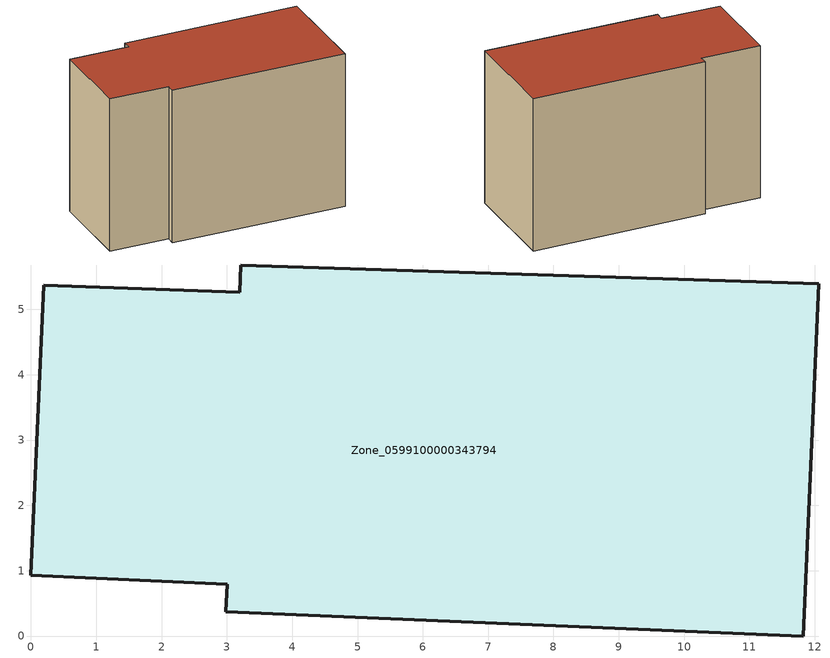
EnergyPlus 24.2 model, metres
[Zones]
Zone_0599100000343794
 floor ground (C_G): 12.06,5.39 11.82,0 2.99,0.37 3.01,0.79 0,0.93 0.19,5.37 3.2,5.26 3.22,5.68 z1.35
 wall outside (C_F): 3.2,5.26 0.19,5.37 0,0.93 3.01,0.79 2.99,0.37 11.82,0 12.06,5.39 3.22,5.68 3.2,5.26 z1.35:9.3
 roof outside (C_R): 12.06,5.39 3.22,5.68 3.2,5.26 0.19,5.37 0,0.93 3.01,0.79 2.99,0.37 11.82,0 z9.3
[BUILDING]
Pand.0599100000343794: North Axis=0; Terrain=City; Loads Convergence Tolerance Value=0.04; Temperature Convergence Tolerance Value=0.4; Solar Distribution=FullExterior; Maximum Number of Warmup Days=25; Minimum Number of Warmup Days=1
[Site:Location]
Rotterdam.The.Hague.AP_ZH_NLD Design_Conditions: Latitude=51.96; Longitude=4.45; Time Zone=1; Elevation=-4.5
[SITE:GROUNDTEMPERATURE:BUILDINGSURFACE]
18, 18, 18, 18, 18, 18, 18, 18, 18, 18, 18, 18
[MATERIAL] Thermal Absorptance=0.9; Solar Absorptance=0.7; Visible Absorptance=0.7
Name | Roughness | Thickness | Conductivity | Density | Specific Heat
G.TI.1992-2005 | MediumSmooth | 0.15 | 0.06 | 540 | 1210
F.TI.1992-2005 | Rough | 0.3 | 0.12 | 1920 | 840
R.TI.1992-2005 | MediumRough | 0.2 | 0.08 | 1500 | 1000
[CONSTRUCTION]
C_G: G.TI.1992-2005
C_F: F.TI.1992-2005
C_R: R.TI.1992-2005
[ZONE]
Zone_0599100000343794: Type=1; Multiplier=1; Ceiling Height=Autocalculate; Volume=Autocalculate; Floor Area=autocalculate; Part of Total Floor Area=Yes
[ZONEINFILTRATION:DESIGNFLOWRATE]
Infil_Zone_0599100000343794: Zone or ZoneList or Space or SpaceList=Zone_0599100000343794; Schedule=AlwaysOn; Design Flow Rate Calculation Method=Flow/Area; Flow Rate per Floor Area=0.0015; Constant Term Coefficient=1; Temperature Term Coefficient=0; Velocity Term Coefficient=0; Velocity Squared Term Coefficient=0
[HVACTEMPLATE:ZONE:IDEALLOADSAIRSYSTEM]
Zone_0599100000343794: Maximum Heating Supply Air Temperature=50; Minimum Cooling Supply Air Temperature=13; Maximum Heating Supply Air Humidity Ratio=0.0156; Minimum Cooling Supply Air Humidity Ratio=0.0077; Heating Limit=NoLimit; Cooling Limit=NoLimit; Dehumidification Control Type=ConstantSensibleHeatRatio; Cooling Sensible Heat Ratio=0.7; Dehumidification Setpoint=60; Humidification Control Type=None; Humidification Setpoint=30; Outdoor Air Method=None; Outdoor Air Flow Rate per Person=0.00944; Outdoor Air Flow Rate per Zone Floor Area=0; Outdoor Air Flow Rate per Zone=0; Demand Controlled Ventilation Type=None; Outdoor Air Economizer Type=NoEconomizer; Heat Recovery Type=None; Sensible Heat Recovery Effectiveness=0.7; Latent Heat Recovery Effectiveness=0.65
[ZONECONTROL:THERMOSTAT]
ThermostatControl_Zone_0599100000343794: Zone or ZoneList=Zone_0599100000343794; Control Type Schedule=DualSetpointControlType; Control 1=Thermostat_Zone_0599100000343794; Temperature Difference Between Cutout And Setpoint=0
[THERMOSTATSETPOINT:DUALSETPOINT]
Thermostat_Zone_0599100000343794: Heating Setpoint Temperature Schedule=HeatingSetpoint_Zone_0599100000343794; Cooling Setpoint Temperature Schedule=CoolingSetpoint_Zone_0599100000343794
[SCHEDULE:COMPACT]
HeatingSetpoint_Zone_0599100000343794: Through: 12/31, For: AllDays, Until: 24:00, 21
CoolingSetpoint_Zone_0599100000343794: Through: 12/31, For: AllDays, Until: 24:00, 24
DualSetpointControlType: Through: 12/31, For: AllDays, Until: 24:00, 4
AlwaysOn: Through: 12/31, For: AllDays, Until: 24:00, 1
